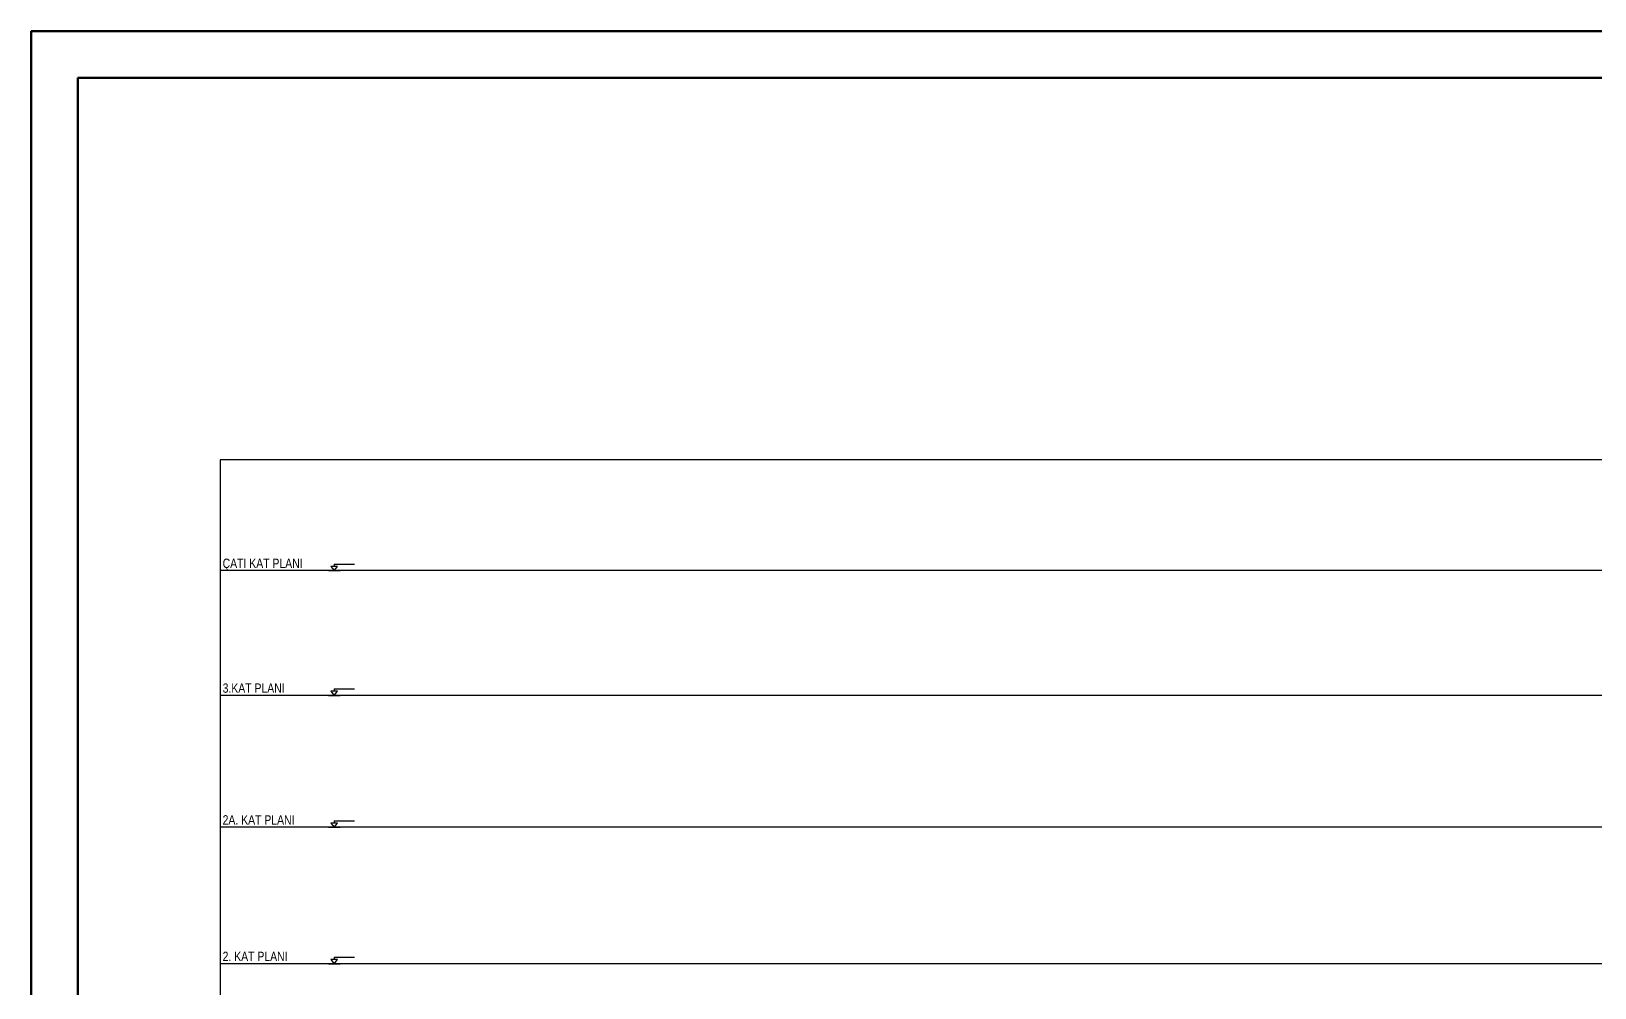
# Model space of a CAD drawing. Header units: centimetres. Extents: x 218267 to 248501, y -42006 to -33806.
# Drawn here: x 218267 to 224971, y -37906 to -33806 of the extents above; entities that cross this region are included whole.
import ezdxf
from ezdxf.enums import TextEntityAlignment as Align

# ---------------------------------------------------------------- set-up
doc = ezdxf.new("R2010")
doc.units = ezdxf.units.CM
doc.header["$LTSCALE"] = 0.2
doc.layers.get('0').update_dxf_attribs({"color": 252})
doc.layers.add('1-BASLIK', color=53, linetype='Continuous', lineweight=25)
doc.layers.add('ST-TEMIZ-CAP', color=95, linetype='Continuous', lineweight=30)
doc.layers.add('ST-TEXT', color=181, linetype='Continuous')
doc.styles.add('ARIAL', font='arial.ttf')
doc.styles.add('RomanS', font='romans__.ttf', dxfattribs={"width": 0.9, "height": 51.84})

# ---------------------------------------------------------------- blocks, each defined once
blk = doc.blocks.new('KOT-KESIT')
for p, q in [((-0.5, -0.55), (0.5, -0.55)), ((0, 0), (1.75, 0)), ((0, 0), (0, -0.2))]:
    blk.add_line(p, q)
blk.add_lwpolyline([(0, -0.55), (0.28, -0.2), (-0.28, -0.2)], close=True)
at = {"style": 'RomanS'}
blk.add_attdef('KOTUST', (0.49, 0.11), '', height=0.4, dxfattribs=at)
blk = doc.blocks.new('UP_ANTET_01')
blk.add_line((612803.5, 97965.8), (612803.5, 106165.8))
at = {"lineweight": 50}
for points in [[(612803.5, 97965.8), (612803.5, 106165.8), (643037.4, 106165.8), (643037.4, 97965.8)], [(640137.4, 98165.8), (613003.5, 98165.8), (613003.5, 105965.8), (640137.4, 105965.8)]]:
    blk.add_lwpolyline(points, close=True, dxfattribs=at)

msp = doc.modelspace()

# ---------------------------------------------------------------- linework, layer by layer
at = {"layer": 'ST-TEMIZ-CAP', "color": 7, "lineweight": -3}
for p, q in [((244991.5, -35642.7), (219077.2, -35642.7)), ((244991.5, -36117.7), (219077.2, -36117.7)), ((244991.5, -36652.7), (219077.2, -36652.7)), ((244991.5, -37217.7), (219077.2, -37217.7)), ((244991.5, -37802.7), (219077.2, -37802.7))]:
    msp.add_line(p, q, dxfattribs=at)
at = {"layer": 'ST-TEXT', "color": 7, "transparency": 33554687}
msp.add_line((219077.2, -35642.7), (219077.2, -39942.7), dxfattribs=at)

# ---------------------------------------------------------------- block references
at = {"layer": '1-BASLIK'}
msp.add_blockref('UP_ANTET_01', (-394536.1, -139971.4), dxfattribs=at)
at = {"layer": 'ST-TEXT', "color": 7, "transparency": 33554687, "xscale": 50, "yscale": 50, "zscale": 50}
for p in [(219566.1, -36090), (219566.1, -36625), (219566.1, -37190), (219566.1, -37775)]:
    msp.add_blockref('KOT-KESIT', p, dxfattribs=at)

# ---------------------------------------------------------------- texts
at = {"layer": 'ST-TEXT', "color": 7, "transparency": 33554687, "style": 'ARIAL', "width": 0.8}
for s, p in [('ÇATI KAT PLANI', (219087.9, -36086.2)), ('3.KAT PLANI', (219087.9, -36621.2)), ('2A. KAT PLANI', (219087.9, -37186.2)), ('2. KAT PLANI', (219087.9, -37771.2))]:
    msp.add_text(s, height=40, dxfattribs=at).set_placement(p, align=Align.MIDDLE_LEFT)

doc.saveas('drawing.dxf')
